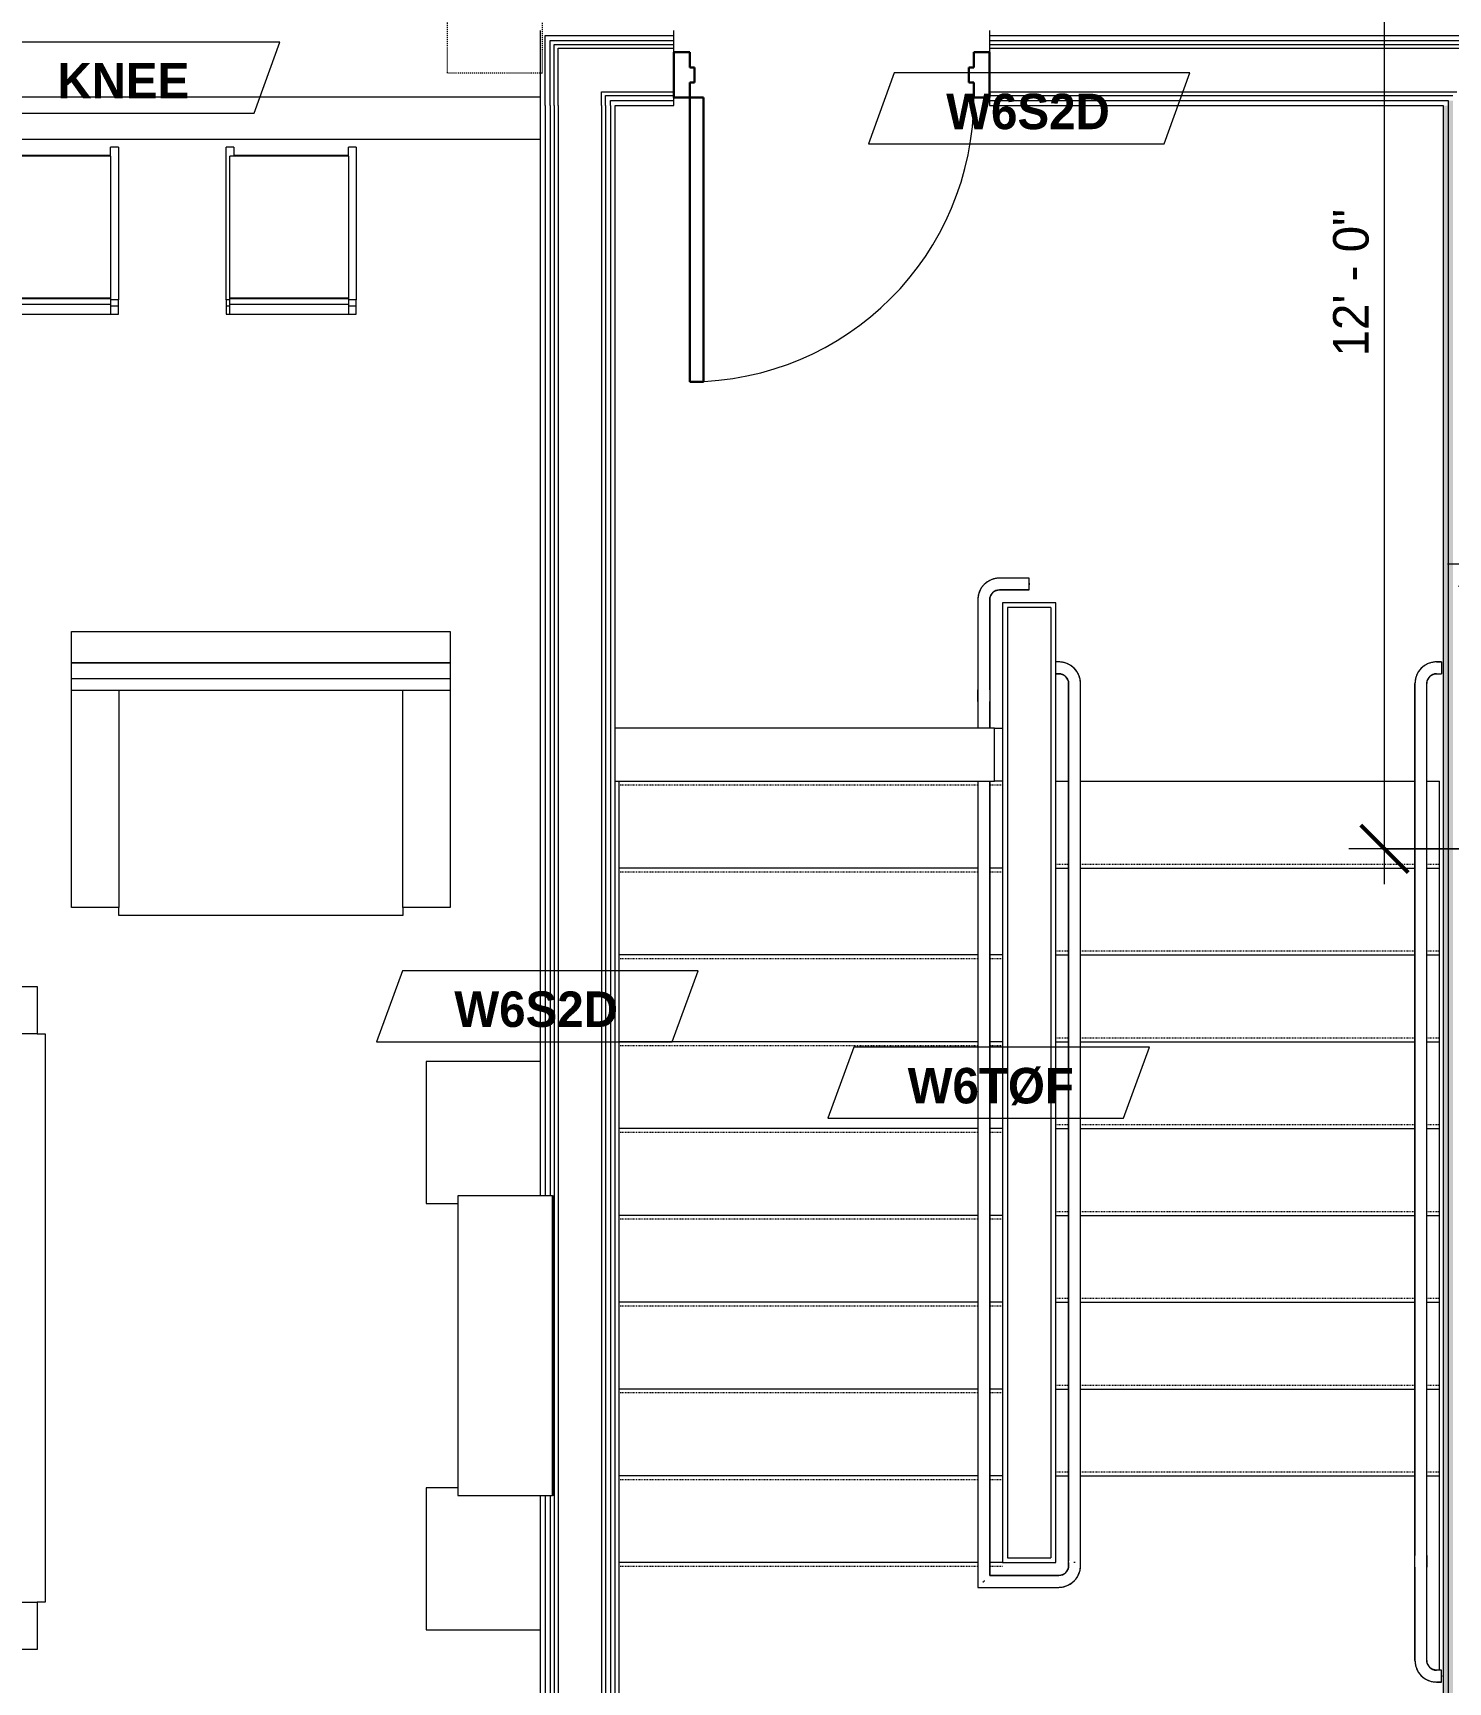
# Model space of a CAD drawing. Header units: inches. Extents: x -4010 to -1872, y 9846 to 12241.
# Drawn here: x -2706.5 to -2527.2, y 10054.5 to 10263.4 of the extents above; entities that cross this region are included whole.
import ezdxf

# ---------------------------------------------------------------- set-up
doc = ezdxf.new("R2010")
doc.units = ezdxf.units.IN
doc.header["$MEASUREMENT"] = 0
doc.linetypes.add('Dash', pattern=[0.25, 0.125, -0.125])
doc.linetypes.add('Overhead 1_16_', pattern=[0.101562, 0.0625, -0.039062])
for name, color, linetype, lineweight in [('0-1', 7, 'Continuous', 5), ('0-2', 7, 'Continuous', 9), ('A-ANNO-DIMS', 211, 'Continuous', 9), ('A-ANNO-DIMS-48', 211, 'Continuous', 9), ('A-DOOR-1', 7, 'Continuous', 9), ('A-DOOR-2', 10, 'Continuous', 30), ('A-DOOR-FRAM-2', 10, 'Continuous', 30), ('A-FLOR-HRAL-1', 7, 'Continuous', 9), ('A-WALL-2', 250, 'Continuous', 18), ('A-WALL-3', 113, 'Continuous', 9), ('A-WALL-IDEN', 211, 'Continuous', 9), ('I-FURN', 30, 'Continuous', 9), ('I-WALL-2', 241, 'Continuous', 5), ('I-WALL-3', 7, 'Continuous', 9), ('Q-CASE', 31, 'Continuous', 9), ('Q-CASE-1', 7, 'Continuous', 9), ('Q-CASE-HDLN', 31, 'Dash', 9), ('S-STRS-1', 7, 'Continuous', 9), ('S-STRS-2', 7, 'Overhead 1_16_', 9)]:
    doc.layers.add(name, color=color, linetype=linetype, lineweight=lineweight)
doc.styles.add('Century Gothic', font='ufonts.com_century-gothic.ttf', dxfattribs={"height": 4.5})
doc.styles.add('Century Gothic_B', font='GOTHICB.TTF', dxfattribs={"height": 4.5})
doc.dimstyles.new('OD_1__HACK_2', dxfattribs={"dimscale": 12, "dimtxt": 4.698757, "dimasz": 0.5, "dimexe": 0.375, "dimexo": 0.25, "dimgap": 0.0625, "dimtad": 1, "dimdec": 4, "dimrnd": 0.0625, "dimzin": 3, "dimdsep": 46, "dimlunit": 4, "dimtxsty": 'Century Gothic', "dimblk1": 'OBLIQUE', "dimblk2": 'OBLIQUE', "dimsah": 1, "dimcen": 0.09, "dimdle": 0.375, "dimazin": 0, "dimtfac": 1, "dimtdec": 4, "dimtix": 1, "dimtmove": 0, "dimatfit": 3, "dimfxl": 1, "dimtvp": 1, "dimtfill": 1, "dimfrac": 2, "dimtolj": 1, "dimtzin": 0, "dimarcsym": 2})

# ---------------------------------------------------------------- blocks, each defined once
blk = doc.blocks.new('Top Rail Type - Top Rail_Internal_-2669529-UNITS PLANS - 3RD FLOOR')
at = {"layer": 'A-FLOR-HRAL-1'}
for p, q in [((-2580.31, 10194.34), (-2584.06, 10194.34)), ((-2584.06, 10192.84), (-2580.31, 10192.84)), ((-2580.31, 10193.68), (-2580.31, 10193.5)), ((-2586.81, 10191.59), (-2586.81, 10180.17)), ((-2585.31, 10180.17), (-2585.31, 10191.59)), ((-2576.56, 10183.71), (-2576.94, 10183.71)), ((-2576.94, 10182.21), (-2576.56, 10182.21)), ((-2575.31, 10180.96), (-2575.31, 10169.17)), ((-2573.81, 10169.17), (-2573.81, 10180.96)), ((-2586.81, 10178.7), (-2586.81, 10175.34)), ((-2585.31, 10175.34), (-2585.31, 10178.7)), ((-2586.81, 10168.59), (-2586.81, 10069.68)), ((-2585.31, 10069.68), (-2585.31, 10168.59)), ((-2575.31, 10168.5), (-2575.31, 10080.99)), ((-2573.81, 10080.99), (-2573.81, 10168.5)), ((-2575.31, 10080.99), (-2575.31, 10069.81)), ((-2573.81, 10069.81), (-2573.81, 10080.99)), ((-2586.81, 10069.01), (-2586.81, 10066.46)), ((-2585.31, 10067.96), (-2585.31, 10069.01)), ((-2575.31, 10069.61), (-2575.31, 10069.21)), ((-2573.81, 10069.21), (-2573.81, 10069.61)), ((-2576.56, 10067.96), (-2585.31, 10067.96)), ((-2586.81, 10066.46), (-2576.56, 10066.46))]:
    blk.add_line(p, q, dxfattribs=at)
at = {"layer": 'A-FLOR-HRAL-1', "flags": 128}
for points in [[(-2584.06, 10194.34), (-2584.17, 10194.34), (-2584.28, 10194.33), (-2584.39, 10194.32), (-2584.5, 10194.3), (-2584.61, 10194.28), (-2584.71, 10194.26), (-2584.82, 10194.23), (-2584.93, 10194.2), (-2585.03, 10194.16), (-2585.13, 10194.12), (-2585.23, 10194.08), (-2585.33, 10194.03), (-2585.43, 10193.98), (-2585.52, 10193.92), (-2585.61, 10193.86), (-2585.7, 10193.8), (-2585.79, 10193.73), (-2585.87, 10193.66), (-2585.96, 10193.58), (-2586.03, 10193.51), (-2586.11, 10193.42), (-2586.18, 10193.34), (-2586.25, 10193.26), (-2586.31, 10193.17), (-2586.38, 10193.08), (-2586.43, 10192.98), (-2586.49, 10192.89), (-2586.54, 10192.79), (-2586.58, 10192.69), (-2586.62, 10192.59), (-2586.66, 10192.48), (-2586.7, 10192.38), (-2586.73, 10192.27), (-2586.75, 10192.16), (-2586.77, 10192.06), (-2586.79, 10191.95), (-2586.8, 10191.84), (-2586.81, 10191.73), (-2586.81, 10191.62), (-2586.81, 10191.59)], [(-2585.31, 10191.59), (-2585.31, 10191.64), (-2585.31, 10191.69), (-2585.3, 10191.74), (-2585.3, 10191.79), (-2585.29, 10191.84), (-2585.28, 10191.89), (-2585.26, 10191.93), (-2585.25, 10191.98), (-2585.23, 10192.03), (-2585.21, 10192.08), (-2585.19, 10192.12), (-2585.17, 10192.17), (-2585.15, 10192.21), (-2585.12, 10192.25), (-2585.09, 10192.3), (-2585.06, 10192.34), (-2585.03, 10192.38), (-2585, 10192.41), (-2584.97, 10192.45), (-2584.93, 10192.49), (-2584.9, 10192.52), (-2584.86, 10192.55), (-2584.82, 10192.58), (-2584.78, 10192.61), (-2584.74, 10192.64), (-2584.69, 10192.67), (-2584.65, 10192.69), (-2584.61, 10192.71), (-2584.56, 10192.74), (-2584.51, 10192.75), (-2584.47, 10192.77), (-2584.42, 10192.79), (-2584.37, 10192.8), (-2584.32, 10192.81), (-2584.27, 10192.82), (-2584.22, 10192.83), (-2584.17, 10192.83), (-2584.12, 10192.84), (-2584.07, 10192.84), (-2584.06, 10192.84)], [(-2573.81, 10180.96), (-2573.81, 10181.07), (-2573.82, 10181.18), (-2573.83, 10181.29), (-2573.85, 10181.4), (-2573.87, 10181.51), (-2573.89, 10181.62), (-2573.92, 10181.72), (-2573.95, 10181.83), (-2573.99, 10181.93), (-2574.03, 10182.04), (-2574.07, 10182.14), (-2574.12, 10182.23), (-2574.17, 10182.33), (-2574.23, 10182.43), (-2574.29, 10182.52), (-2574.36, 10182.61), (-2574.42, 10182.69), (-2574.49, 10182.78), (-2574.57, 10182.86), (-2574.65, 10182.94), (-2574.73, 10183.01), (-2574.81, 10183.08), (-2574.9, 10183.15), (-2574.98, 10183.22), (-2575.08, 10183.28), (-2575.17, 10183.34), (-2575.27, 10183.39), (-2575.36, 10183.44), (-2575.46, 10183.49), (-2575.56, 10183.53), (-2575.67, 10183.57), (-2575.77, 10183.6), (-2575.88, 10183.63), (-2575.99, 10183.65), (-2576.09, 10183.67), (-2576.2, 10183.69), (-2576.31, 10183.7), (-2576.42, 10183.71), (-2576.53, 10183.71), (-2576.56, 10183.71)], [(-2576.56, 10182.21), (-2576.51, 10182.21), (-2576.46, 10182.21), (-2576.41, 10182.21), (-2576.36, 10182.2), (-2576.31, 10182.19), (-2576.26, 10182.18), (-2576.22, 10182.17), (-2576.17, 10182.15), (-2576.12, 10182.13), (-2576.07, 10182.12), (-2576.03, 10182.1), (-2575.98, 10182.07), (-2575.94, 10182.05), (-2575.9, 10182.02), (-2575.86, 10182), (-2575.81, 10181.97), (-2575.78, 10181.94), (-2575.74, 10181.9), (-2575.7, 10181.87), (-2575.66, 10181.84), (-2575.63, 10181.8), (-2575.6, 10181.76), (-2575.57, 10181.72), (-2575.54, 10181.68), (-2575.51, 10181.64), (-2575.48, 10181.6), (-2575.46, 10181.55), (-2575.44, 10181.51), (-2575.42, 10181.46), (-2575.4, 10181.42), (-2575.38, 10181.37), (-2575.36, 10181.32), (-2575.35, 10181.27), (-2575.34, 10181.23), (-2575.33, 10181.18), (-2575.32, 10181.13), (-2575.32, 10181.08), (-2575.31, 10181.03), (-2575.31, 10180.98), (-2575.31, 10180.96)], [(-2586.81, 10178.7), (-2586.81, 10178.79), (-2586.81, 10178.89), (-2586.81, 10178.99), (-2586.81, 10179.09), (-2586.81, 10179.19), (-2586.81, 10179.29), (-2586.81, 10179.4), (-2586.81, 10179.51), (-2586.81, 10179.61), (-2586.81, 10179.72), (-2586.81, 10179.83), (-2586.81, 10179.94), (-2586.81, 10180.05), (-2586.81, 10180.16), (-2586.81, 10180.17)], [(-2585.31, 10180.17), (-2585.31, 10180.06), (-2585.31, 10179.95), (-2585.31, 10179.84), (-2585.31, 10179.73), (-2585.31, 10179.62), (-2585.31, 10179.51), (-2585.31, 10179.41), (-2585.31, 10179.3), (-2585.31, 10179.2), (-2585.31, 10179.1), (-2585.31, 10179), (-2585.31, 10178.9), (-2585.31, 10178.8), (-2585.31, 10178.71), (-2585.31, 10178.7)], [(-2575.31, 10169.17), (-2575.31, 10169.12), (-2575.31, 10169.07), (-2575.31, 10169.02), (-2575.31, 10168.97), (-2575.31, 10168.92), (-2575.31, 10168.87), (-2575.31, 10168.82), (-2575.31, 10168.77), (-2575.31, 10168.73), (-2575.31, 10168.68), (-2575.31, 10168.64), (-2575.31, 10168.59), (-2575.31, 10168.55), (-2575.31, 10168.5), (-2575.31, 10168.5)], [(-2573.81, 10168.5), (-2573.81, 10168.54), (-2573.81, 10168.59), (-2573.81, 10168.63), (-2573.81, 10168.68), (-2573.81, 10168.72), (-2573.81, 10168.77), (-2573.81, 10168.82), (-2573.81, 10168.87), (-2573.81, 10168.92), (-2573.81, 10168.96), (-2573.81, 10169.01), (-2573.81, 10169.06), (-2573.81, 10169.11), (-2573.81, 10169.16), (-2573.81, 10169.17)], [(-2586.81, 10069.68), (-2586.81, 10069.64), (-2586.81, 10069.59), (-2586.81, 10069.55), (-2586.81, 10069.5), (-2586.81, 10069.45), (-2586.81, 10069.41), (-2586.81, 10069.36), (-2586.81, 10069.31), (-2586.81, 10069.26), (-2586.81, 10069.21), (-2586.81, 10069.16), (-2586.81, 10069.11), (-2586.81, 10069.06), (-2586.81, 10069.01), (-2586.81, 10069.01)], [(-2585.31, 10069.01), (-2585.31, 10069.06), (-2585.31, 10069.11), (-2585.31, 10069.16), (-2585.31, 10069.21), (-2585.31, 10069.26), (-2585.31, 10069.31), (-2585.31, 10069.36), (-2585.31, 10069.4), (-2585.31, 10069.45), (-2585.31, 10069.5), (-2585.31, 10069.54), (-2585.31, 10069.59), (-2585.31, 10069.63), (-2585.31, 10069.67), (-2585.31, 10069.68)], [(-2576.56, 10066.46), (-2576.45, 10066.47), (-2576.34, 10066.47), (-2576.23, 10066.48), (-2576.12, 10066.5), (-2576.01, 10066.52), (-2575.91, 10066.54), (-2575.8, 10066.57), (-2575.7, 10066.6), (-2575.59, 10066.64), (-2575.49, 10066.68), (-2575.39, 10066.73), (-2575.29, 10066.78), (-2575.19, 10066.83), (-2575.1, 10066.88), (-2575.01, 10066.94), (-2574.92, 10067.01), (-2574.83, 10067.08), (-2574.75, 10067.15), (-2574.67, 10067.22), (-2574.59, 10067.3), (-2574.51, 10067.38), (-2574.44, 10067.46), (-2574.37, 10067.55), (-2574.31, 10067.64), (-2574.25, 10067.73), (-2574.19, 10067.82), (-2574.14, 10067.92), (-2574.09, 10068.02), (-2574.04, 10068.12), (-2574, 10068.22), (-2573.96, 10068.32), (-2573.93, 10068.43), (-2573.9, 10068.53), (-2573.87, 10068.64), (-2573.85, 10068.75), (-2573.83, 10068.86), (-2573.82, 10068.97), (-2573.81, 10069.07), (-2573.81, 10069.18), (-2573.81, 10069.21)], [(-2575.31, 10069.21), (-2575.31, 10069.16), (-2575.32, 10069.11), (-2575.32, 10069.06), (-2575.33, 10069.02), (-2575.34, 10068.97), (-2575.35, 10068.92), (-2575.36, 10068.87), (-2575.37, 10068.82), (-2575.39, 10068.77), (-2575.41, 10068.73), (-2575.43, 10068.68), (-2575.45, 10068.64), (-2575.48, 10068.59), (-2575.5, 10068.55), (-2575.53, 10068.51), (-2575.56, 10068.47), (-2575.59, 10068.43), (-2575.62, 10068.39), (-2575.66, 10068.35), (-2575.69, 10068.32), (-2575.73, 10068.28), (-2575.76, 10068.25), (-2575.8, 10068.22), (-2575.84, 10068.19), (-2575.89, 10068.16), (-2575.93, 10068.14), (-2575.97, 10068.11), (-2576.02, 10068.09), (-2576.06, 10068.07), (-2576.11, 10068.05), (-2576.16, 10068.03), (-2576.2, 10068.02), (-2576.25, 10068), (-2576.3, 10067.99), (-2576.35, 10067.98), (-2576.4, 10067.98), (-2576.45, 10067.97), (-2576.5, 10067.97), (-2576.55, 10067.96), (-2576.56, 10067.96)]]:
    blk.add_lwpolyline(points, dxfattribs=at)
at = {"layer": 'A-FLOR-HRAL-1'}
blk.add_open_spline([(-2574.48, 10069.59), (-2574.51, 10069.59), (-2574.56, 10069.59), (-2574.61, 10069.59), (-2574.64, 10069.59)], degree=3, dxfattribs=at)
blk.add_open_spline([(-2586.15, 10067.12), (-2586.14, 10067.14), (-2586.11, 10067.17), (-2586.06, 10067.21), (-2586.01, 10067.26), (-2585.98, 10067.29), (-2585.97, 10067.31)], degree=3, knots=[0.46086968, 0.46086968, 0.46086968, 0.46086968, 0.47916667, 0.5, 0.52083333, 0.53913032, 0.53913032, 0.53913032, 0.53913032], dxfattribs=at)
blk = doc.blocks.new('Top Rail Type - Top Rail_Internal_-V2-UNITS PLANS - 3RD FLOOR')
at = {"layer": 'A-FLOR-HRAL-1'}
for p, q in [((-2580.31, 10194.34), (-2584.06, 10194.34)), ((-2580.31, 10192.84), (-2580.31, 10194.34)), ((-2580.31, 10192.84), (-2584.06, 10192.84)), ((-2586.81, 10191.59), (-2586.81, 10180.17)), ((-2585.31, 10191.59), (-2585.31, 10180.17)), ((-2576.56, 10183.71), (-2576.94, 10183.71)), ((-2576.56, 10182.21), (-2576.94, 10182.21)), ((-2586.81, 10180.17), (-2586.81, 10179.1)), ((-2585.31, 10180.17), (-2585.31, 10179.1)), ((-2575.31, 10169.17), (-2575.31, 10180.96)), ((-2573.81, 10169.17), (-2573.81, 10180.96)), ((-2586.81, 10179.1), (-2586.81, 10175.34)), ((-2585.31, 10179.1), (-2585.31, 10175.34)), ((-2575.31, 10168.1), (-2575.31, 10169.17)), ((-2573.81, 10168.1), (-2573.81, 10169.17)), ((-2586.81, 10168.59), (-2586.81, 10070.08)), ((-2585.31, 10168.59), (-2585.31, 10070.08)), ((-2575.31, 10069.59), (-2575.31, 10168.1)), ((-2573.81, 10069.59), (-2573.81, 10168.1)), ((-2586.81, 10070.08), (-2586.81, 10069.01)), ((-2586.81, 10069.01), (-2586.81, 10066.46)), ((-2585.31, 10070.08), (-2585.31, 10069.01)), ((-2585.31, 10069.01), (-2585.31, 10067.96)), ((-2575.31, 10069.21), (-2575.31, 10069.59)), ((-2573.81, 10069.21), (-2573.81, 10069.59)), ((-2585.31, 10067.96), (-2576.56, 10067.96)), ((-2586.81, 10066.46), (-2576.56, 10066.46))]:
    blk.add_line(p, q, dxfattribs=at)
for centre, radius, start, end in [((-2584.06, 10191.59), 2.75, 90, 180), ((-2584.06, 10191.59), 1.25, 90, 180), ((-2576.56, 10180.96), 2.75, 0, 90), ((-2576.56, 10180.96), 1.25, 0, 90), ((-2576.56, 10069.21), 2.75, 270, 0), ((-2576.56, 10069.21), 1.25, 270, 0)]:
    blk.add_arc(centre, radius, start, end, dxfattribs=at)
blk = doc.blocks.new('HOLLOW METAL - STAIR DOOR 3-0 x 6-8-2639241-UNITS PLANS - 3RD FLOOR')
at = {"layer": 'A-DOOR-1'}
blk.add_arc((18, 4), 36, 90, 180, dxfattribs=at)
at = {"layer": 'A-DOOR-2'}
for p, q in [((18, 40), (16.25, 40)), ((16.25, 40), (16.25, 4)), ((18, 4), (18, 40)), ((16.25, 4), (18, 4))]:
    blk.add_line(p, q, dxfattribs=at)
at = {"layer": 'A-DOOR-FRAM-2'}
for p, q in [((-18, 4), (-20, 4)), ((-20, 4), (-20, -1.75)), ((-18, 2.0625), (-18, 4)), ((18, 4), (18, 2.0625)), ((20, 4), (18, 4)), ((20, -1.75), (20, 4)), ((-17.375, 2.0625), (-18, 2.0625)), ((-18, -1.75), (-18, 0.1875)), ((-18, 0.1875), (-17.375, 0.1875)), ((-17.375, 0.1875), (-17.375, 2.0625)), ((18, 2.0625), (17.375, 2.0625)), ((17.375, 2.0625), (17.375, 0.1875)), ((17.375, 0.1875), (18, 0.1875)), ((18, 0.1875), (18, -1.75)), ((-20, -1.75), (-18, -1.75)), ((18, -1.75), (20, -1.75))]:
    blk.add_line(p, q, dxfattribs=at)
blk = doc.blocks.new('Top Rail Type - Top Rail_Internal_-2669531-UNITS PLANS - 3RD FLOOR')
at = {"layer": 'A-FLOR-HRAL-1'}
for p, q in [((-2528.06, 10183.71), (-2528.69, 10183.71)), ((-2528.69, 10182.21), (-2528.06, 10182.21)), ((-2528.06, 10183.06), (-2528.06, 10182.87)), ((-2531.44, 10180.96), (-2531.44, 10169.17)), ((-2529.94, 10169.17), (-2529.94, 10180.96)), ((-2531.44, 10168.5), (-2531.44, 10080.99)), ((-2529.94, 10080.99), (-2529.94, 10168.5)), ((-2531.44, 10080.99), (-2531.44, 10070.48)), ((-2529.94, 10070.48), (-2529.94, 10080.99)), ((-2531.44, 10069.01), (-2531.44, 10057.21)), ((-2529.94, 10057.21), (-2529.94, 10069.01)), ((-2528.06, 10055.96), (-2528.69, 10055.96)), ((-2528.69, 10054.46), (-2528.06, 10054.46)), ((-2528.06, 10055.31), (-2528.06, 10055.12))]:
    blk.add_line(p, q, dxfattribs=at)
at = {"layer": 'A-FLOR-HRAL-1', "flags": 128}
for points in [[(-2528.69, 10183.71), (-2528.8, 10183.71), (-2528.91, 10183.71), (-2529.02, 10183.69), (-2529.12, 10183.68), (-2529.23, 10183.66), (-2529.34, 10183.64), (-2529.45, 10183.61), (-2529.55, 10183.57), (-2529.65, 10183.54), (-2529.76, 10183.5), (-2529.86, 10183.45), (-2529.96, 10183.4), (-2530.05, 10183.35), (-2530.15, 10183.29), (-2530.24, 10183.23), (-2530.33, 10183.17), (-2530.42, 10183.1), (-2530.5, 10183.03), (-2530.58, 10182.96), (-2530.66, 10182.88), (-2530.73, 10182.8), (-2530.81, 10182.72), (-2530.87, 10182.63), (-2530.94, 10182.54), (-2531, 10182.45), (-2531.06, 10182.36), (-2531.11, 10182.26), (-2531.16, 10182.16), (-2531.21, 10182.06), (-2531.25, 10181.96), (-2531.29, 10181.86), (-2531.32, 10181.75), (-2531.35, 10181.65), (-2531.38, 10181.54), (-2531.4, 10181.43), (-2531.41, 10181.32), (-2531.42, 10181.21), (-2531.43, 10181.1), (-2531.44, 10180.99), (-2531.44, 10180.96)], [(-2529.94, 10180.96), (-2529.94, 10181.01), (-2529.93, 10181.06), (-2529.93, 10181.11), (-2529.92, 10181.16), (-2529.91, 10181.21), (-2529.9, 10181.26), (-2529.89, 10181.31), (-2529.87, 10181.36), (-2529.86, 10181.4), (-2529.84, 10181.45), (-2529.82, 10181.5), (-2529.79, 10181.54), (-2529.77, 10181.59), (-2529.75, 10181.63), (-2529.72, 10181.67), (-2529.69, 10181.71), (-2529.66, 10181.75), (-2529.63, 10181.79), (-2529.59, 10181.83), (-2529.56, 10181.86), (-2529.52, 10181.9), (-2529.48, 10181.93), (-2529.44, 10181.96), (-2529.4, 10181.99), (-2529.36, 10182.02), (-2529.32, 10182.04), (-2529.28, 10182.07), (-2529.23, 10182.09), (-2529.19, 10182.11), (-2529.14, 10182.13), (-2529.09, 10182.15), (-2529.04, 10182.16), (-2529, 10182.18), (-2528.95, 10182.19), (-2528.9, 10182.2), (-2528.85, 10182.2), (-2528.8, 10182.21), (-2528.75, 10182.21), (-2528.7, 10182.21), (-2528.69, 10182.21)], [(-2531.44, 10169.17), (-2531.44, 10169.12), (-2531.44, 10169.07), (-2531.44, 10169.02), (-2531.44, 10168.97), (-2531.44, 10168.92), (-2531.44, 10168.87), (-2531.44, 10168.82), (-2531.44, 10168.77), (-2531.44, 10168.73), (-2531.44, 10168.68), (-2531.44, 10168.64), (-2531.44, 10168.59), (-2531.44, 10168.55), (-2531.44, 10168.5), (-2531.44, 10168.5)], [(-2529.94, 10168.5), (-2529.94, 10168.54), (-2529.94, 10168.59), (-2529.94, 10168.63), (-2529.94, 10168.68), (-2529.94, 10168.72), (-2529.94, 10168.77), (-2529.94, 10168.82), (-2529.94, 10168.87), (-2529.94, 10168.92), (-2529.94, 10168.96), (-2529.94, 10169.01), (-2529.94, 10169.06), (-2529.94, 10169.11), (-2529.94, 10169.16), (-2529.94, 10169.17)], [(-2531.44, 10069.01), (-2531.44, 10069.12), (-2531.44, 10069.23), (-2531.44, 10069.34), (-2531.44, 10069.45), (-2531.44, 10069.56), (-2531.44, 10069.66), (-2531.44, 10069.77), (-2531.44, 10069.88), (-2531.44, 10069.98), (-2531.44, 10070.08), (-2531.44, 10070.18), (-2531.44, 10070.28), (-2531.44, 10070.38), (-2531.44, 10070.47), (-2531.44, 10070.48)], [(-2529.94, 10070.48), (-2529.94, 10070.39), (-2529.94, 10070.29), (-2529.94, 10070.19), (-2529.94, 10070.09), (-2529.94, 10069.99), (-2529.94, 10069.88), (-2529.94, 10069.78), (-2529.94, 10069.67), (-2529.94, 10069.57), (-2529.94, 10069.46), (-2529.94, 10069.35), (-2529.94, 10069.24), (-2529.94, 10069.13), (-2529.94, 10069.02), (-2529.94, 10069.01)], [(-2531.44, 10057.21), (-2531.43, 10057.1), (-2531.43, 10056.99), (-2531.42, 10056.89), (-2531.4, 10056.78), (-2531.38, 10056.67), (-2531.36, 10056.56), (-2531.33, 10056.45), (-2531.3, 10056.35), (-2531.26, 10056.25), (-2531.22, 10056.14), (-2531.17, 10056.04), (-2531.13, 10055.94), (-2531.07, 10055.85), (-2531.02, 10055.75), (-2530.96, 10055.66), (-2530.89, 10055.57), (-2530.82, 10055.49), (-2530.75, 10055.4), (-2530.68, 10055.32), (-2530.6, 10055.24), (-2530.52, 10055.17), (-2530.44, 10055.09), (-2530.35, 10055.03), (-2530.26, 10054.96), (-2530.17, 10054.9), (-2530.08, 10054.84), (-2529.98, 10054.79), (-2529.88, 10054.74), (-2529.78, 10054.69), (-2529.68, 10054.65), (-2529.58, 10054.61), (-2529.47, 10054.58), (-2529.37, 10054.55), (-2529.26, 10054.53), (-2529.15, 10054.5), (-2529.04, 10054.49), (-2528.94, 10054.48), (-2528.83, 10054.47), (-2528.72, 10054.46), (-2528.69, 10054.46)], [(-2528.69, 10055.96), (-2528.74, 10055.97), (-2528.79, 10055.97), (-2528.84, 10055.97), (-2528.89, 10055.98), (-2528.93, 10055.99), (-2528.98, 10056), (-2529.03, 10056.01), (-2529.08, 10056.03), (-2529.13, 10056.04), (-2529.17, 10056.06), (-2529.22, 10056.08), (-2529.26, 10056.11), (-2529.31, 10056.13), (-2529.35, 10056.16), (-2529.39, 10056.18), (-2529.43, 10056.21), (-2529.47, 10056.24), (-2529.51, 10056.27), (-2529.55, 10056.31), (-2529.58, 10056.34), (-2529.62, 10056.38), (-2529.65, 10056.42), (-2529.68, 10056.46), (-2529.71, 10056.5), (-2529.74, 10056.54), (-2529.76, 10056.58), (-2529.79, 10056.63), (-2529.81, 10056.67), (-2529.83, 10056.72), (-2529.85, 10056.76), (-2529.87, 10056.81), (-2529.88, 10056.86), (-2529.9, 10056.9), (-2529.91, 10056.95), (-2529.92, 10057), (-2529.93, 10057.05), (-2529.93, 10057.1), (-2529.93, 10057.15), (-2529.94, 10057.2), (-2529.94, 10057.21)]]:
    blk.add_lwpolyline(points, dxfattribs=at)
blk = doc.blocks.new('Top Rail Type - Top Rail_Internal_-V5-UNITS PLANS - 3RD FLOOR')
at = {"layer": 'A-FLOR-HRAL-1'}
for p, q in [((-2528.69, 10183.71), (-2528.06, 10183.71)), ((-2528.06, 10183.71), (-2528.06, 10182.21)), ((-2528.69, 10182.21), (-2528.06, 10182.21)), ((-2531.44, 10169.17), (-2531.44, 10180.96)), ((-2529.94, 10169.17), (-2529.94, 10180.96)), ((-2531.44, 10168.1), (-2531.44, 10169.17)), ((-2529.94, 10168.1), (-2529.94, 10169.17)), ((-2531.44, 10070.08), (-2531.44, 10168.1)), ((-2529.94, 10070.08), (-2529.94, 10168.1)), ((-2531.44, 10069.01), (-2531.44, 10070.08)), ((-2531.44, 10057.21), (-2531.44, 10069.01)), ((-2529.94, 10069.01), (-2529.94, 10070.08)), ((-2529.94, 10057.21), (-2529.94, 10069.01)), ((-2528.06, 10055.96), (-2528.69, 10055.96)), ((-2528.06, 10054.46), (-2528.69, 10054.46)), ((-2528.06, 10054.46), (-2528.06, 10055.96))]:
    blk.add_line(p, q, dxfattribs=at)
for centre, radius, start, end in [((-2528.69, 10180.96), 2.75, 90, 180), ((-2528.69, 10180.96), 1.25, 90, 180), ((-2528.69, 10057.21), 2.75, 180, 270), ((-2528.69, 10057.21), 1.25, 180, 270)]:
    blk.add_arc(centre, radius, start, end, dxfattribs=at)
blk = doc.blocks.new('top of stairs parapet wall - top of stairs parapet wall-2378366-UNITS PLANS - 3RD FLOOR')
at = {"layer": 'Q-CASE-1'}
for p, q in [((-2583.7, 10175.34), (-2631.75, 10175.34)), ((-2583.7, 10168.59), (-2583.7, 10175.34)), ((-2631.75, 10168.59), (-2583.7, 10168.59))]:
    blk.add_line(p, q, dxfattribs=at)
blk = doc.blocks.new('CTR - 1st Phase -Stairs _ Elevators_rvt-1-UNITS PLANS - 3RD FLOOR')
at = {"layer": 'I-WALL-2'}
for points in [[(-2526.62, 10017.09), (-2526.62, 10254.84), (-2527.25, 10254.84), (-2527.25, 10017.09)], [(-2527.25, 10017.09), (-2527.25, 10254.21), (-2527.87, 10254.21), (-2527.87, 10017.09)]]:
    blk.add_hatch(color=256, dxfattribs=at).paths.add_polyline_path(points, flags=0)
at = {"layer": 'A-WALL-2'}
for p, q in [((-2641.62, 10263.09), (-2625.32, 10263.09)), ((-2641.62, 10262.46), (-2641.62, 10263.09)), ((-2585.32, 10263.09), (-2519, 10263.09)), ((-2641.62, 10254.21), (-2641.62, 10262.46)), ((-2641, 10262.46), (-2625.32, 10262.46)), ((-2641, 10261.96), (-2641, 10262.46)), ((-2641, 10254.21), (-2641, 10261.96)), ((-2640.5, 10261.96), (-2625.32, 10261.96)), ((-2640.5, 10261.46), (-2640.5, 10261.96)), ((-2640.5, 10254.21), (-2640.5, 10261.46)), ((-2640, 10261.46), (-2625.32, 10261.46)), ((-2640, 10255.96), (-2640, 10261.46)), ((-2585.32, 10262.46), (-2519.62, 10262.46)), ((-2585.32, 10261.96), (-2520.12, 10261.96)), ((-2585.32, 10261.46), (-2520.62, 10261.46)), ((-2640, 10254.21), (-2640, 10255.96)), ((-2634.5, 10255.96), (-2625.32, 10255.96)), ((-2634.5, 10255.46), (-2634.5, 10255.96)), ((-2634.5, 10254.21), (-2634.5, 10255.46)), ((-2634, 10255.46), (-2625.32, 10255.46)), ((-2634, 10254.84), (-2634, 10255.46)), ((-2634, 10254.21), (-2634, 10254.84)), ((-2633.37, 10254.84), (-2625.32, 10254.84)), ((-2633.37, 10254.21), (-2633.37, 10254.84)), ((-2585.32, 10255.96), (-2526.12, 10255.96)), ((-2585.32, 10255.46), (-2526.62, 10255.46)), ((-2585.32, 10254.84), (-2527.25, 10254.84)), ((-2527.25, 10254.84), (-2527.25, 10254.21)), ((-2641.62, 10254.21), (-2641.62, 10116.08)), ((-2641, 10254.21), (-2641, 10116.08)), ((-2640.5, 10254.21), (-2640.5, 10017.09)), ((-2640, 10254.21), (-2640, 10017.09)), ((-2634.5, 10254.21), (-2634.5, 10017.09)), ((-2634, 10254.21), (-2634, 10017.09)), ((-2633.37, 10254.21), (-2633.37, 10017.09)), ((-2527.25, 10254.21), (-2527.25, 10017.09)), ((-2577.56, 10190.59), (-2583.06, 10190.59)), ((-2583.06, 10190.59), (-2583.06, 10070.21)), ((-2577.56, 10190.59), (-2577.56, 10070.21)), ((-2641.62, 10078.08), (-2641.62, 10017.09)), ((-2641, 10078.08), (-2641, 10017.09)), ((-2583.06, 10070.21), (-2577.56, 10070.21))]:
    blk.add_line(p, q, dxfattribs=at)
at = {"layer": 'I-WALL-3'}
for p, q in [((-2642.25, 10263.71), (-2642.25, 10263.09)), ((-2642.25, 10263.09), (-2642.25, 10254.21)), ((-2625.32, 10260.96), (-2625.32, 10263.71)), ((-2585.32, 10263.71), (-2585.32, 10260.96)), ((-2625.32, 10254.21), (-2625.32, 10255.21)), ((-2585.32, 10255.21), (-2585.32, 10254.21)), ((-2642.25, 10254.21), (-2642.25, 10116.08)), ((-2632.75, 10254.21), (-2625.32, 10254.21)), ((-2632.75, 10017.09), (-2632.75, 10254.21)), ((-2585.32, 10254.21), (-2527.87, 10254.21)), ((-2527.87, 10254.21), (-2527.87, 10017.09)), ((-2583.06, 10191.21), (-2583.69, 10191.21)), ((-2583.69, 10191.21), (-2583.69, 10069.59)), ((-2577.56, 10191.21), (-2583.06, 10191.21)), ((-2576.94, 10191.21), (-2577.56, 10191.21)), ((-2576.94, 10069.59), (-2576.94, 10191.21)), ((-2584.7, 10175.34), (-2583.69, 10175.34)), ((-2583.69, 10168.59), (-2584.7, 10168.59)), ((-2642.25, 10078.08), (-2642.25, 10017.09)), ((-2583.69, 10069.59), (-2583.06, 10069.59)), ((-2583.06, 10069.59), (-2577.56, 10069.59)), ((-2577.56, 10069.59), (-2576.94, 10069.59))]:
    blk.add_line(p, q, dxfattribs=at)
at = {"layer": 'S-STRS-1'}
for p, q in [((-2632.31, 10168.59), (-2632.31, 10157.59)), ((-2576.94, 10168.59), (-2575.31, 10168.59)), ((-2573.81, 10168.59), (-2531.44, 10168.59)), ((-2529.94, 10168.59), (-2528.31, 10168.59)), ((-2528.31, 10157.59), (-2528.31, 10168.59)), ((-2632.31, 10157.59), (-2632.31, 10146.59)), ((-2586.81, 10157.59), (-2632.31, 10157.59)), ((-2583.69, 10157.59), (-2585.31, 10157.59)), ((-2576.94, 10157.59), (-2575.31, 10157.59)), ((-2573.81, 10157.59), (-2531.44, 10157.59)), ((-2529.94, 10157.59), (-2528.31, 10157.59)), ((-2528.31, 10146.59), (-2528.31, 10157.59)), ((-2632.31, 10146.59), (-2632.31, 10135.59)), ((-2586.81, 10146.59), (-2632.31, 10146.59)), ((-2583.69, 10146.59), (-2585.31, 10146.59)), ((-2576.94, 10146.59), (-2575.31, 10146.59)), ((-2573.81, 10146.59), (-2531.44, 10146.59)), ((-2529.94, 10146.59), (-2528.31, 10146.59)), ((-2528.31, 10135.59), (-2528.31, 10146.59)), ((-2632.31, 10135.59), (-2632.31, 10124.59)), ((-2586.81, 10135.59), (-2632.31, 10135.59)), ((-2583.69, 10135.59), (-2585.31, 10135.59)), ((-2576.94, 10135.59), (-2575.31, 10135.59)), ((-2573.81, 10135.59), (-2531.44, 10135.59)), ((-2529.94, 10135.59), (-2528.31, 10135.59)), ((-2528.31, 10124.59), (-2528.31, 10135.59)), ((-2632.31, 10124.59), (-2632.31, 10113.59)), ((-2586.81, 10124.59), (-2632.31, 10124.59)), ((-2583.69, 10124.59), (-2585.31, 10124.59)), ((-2576.94, 10124.59), (-2575.31, 10124.59)), ((-2573.81, 10124.59), (-2531.44, 10124.59)), ((-2529.94, 10124.59), (-2528.31, 10124.59)), ((-2528.31, 10113.59), (-2528.31, 10124.59)), ((-2632.31, 10113.59), (-2632.31, 10102.59)), ((-2586.81, 10113.59), (-2632.31, 10113.59)), ((-2583.69, 10113.59), (-2585.31, 10113.59)), ((-2576.94, 10113.59), (-2575.31, 10113.59)), ((-2573.81, 10113.59), (-2531.44, 10113.59)), ((-2529.94, 10113.59), (-2528.31, 10113.59)), ((-2528.31, 10102.59), (-2528.31, 10113.59)), ((-2632.31, 10102.59), (-2632.31, 10091.59)), ((-2586.81, 10102.59), (-2632.31, 10102.59)), ((-2583.69, 10102.59), (-2585.31, 10102.59)), ((-2576.94, 10102.59), (-2575.31, 10102.59)), ((-2573.81, 10102.59), (-2531.44, 10102.59)), ((-2529.94, 10102.59), (-2528.31, 10102.59)), ((-2528.31, 10091.59), (-2528.31, 10102.59)), ((-2632.31, 10091.59), (-2632.31, 10080.59)), ((-2586.81, 10091.59), (-2632.31, 10091.59)), ((-2583.69, 10091.59), (-2585.31, 10091.59)), ((-2576.94, 10091.59), (-2575.31, 10091.59)), ((-2573.81, 10091.59), (-2531.44, 10091.59)), ((-2529.94, 10091.59), (-2528.31, 10091.59)), ((-2528.31, 10080.59), (-2528.31, 10091.59)), ((-2632.31, 10080.59), (-2632.31, 10069.59)), ((-2586.81, 10080.59), (-2632.31, 10080.59)), ((-2583.69, 10080.59), (-2585.31, 10080.59)), ((-2576.94, 10080.59), (-2575.31, 10080.59)), ((-2573.81, 10080.59), (-2531.44, 10080.59)), ((-2529.94, 10080.59), (-2528.31, 10080.59)), ((-2528.31, 10055.96), (-2528.31, 10080.59)), ((-2632.31, 10069.59), (-2632.31, 10021.59)), ((-2586.81, 10069.59), (-2632.31, 10069.59)), ((-2583.69, 10069.59), (-2585.31, 10069.59))]:
    blk.add_line(p, q, dxfattribs=at)
at = {"layer": 'S-STRS-2'}
for p, q in [((-2586.81, 10168.09), (-2632.31, 10168.09)), ((-2583.69, 10168.09), (-2585.31, 10168.09)), ((-2586.81, 10157.09), (-2632.31, 10157.09)), ((-2583.69, 10157.09), (-2585.31, 10157.09)), ((-2576.94, 10158.09), (-2575.31, 10158.09)), ((-2573.81, 10158.09), (-2531.44, 10158.09)), ((-2529.94, 10158.09), (-2528.31, 10158.09)), ((-2586.81, 10146.09), (-2632.31, 10146.09)), ((-2583.69, 10146.09), (-2585.31, 10146.09)), ((-2576.94, 10147.09), (-2575.31, 10147.09)), ((-2573.81, 10147.09), (-2531.44, 10147.09)), ((-2529.94, 10147.09), (-2528.31, 10147.09)), ((-2576.94, 10136.09), (-2575.31, 10136.09)), ((-2573.81, 10136.09), (-2531.44, 10136.09)), ((-2529.94, 10136.09), (-2528.31, 10136.09)), ((-2586.81, 10135.09), (-2632.31, 10135.09)), ((-2583.69, 10135.09), (-2585.31, 10135.09)), ((-2576.94, 10125.09), (-2575.31, 10125.09)), ((-2573.81, 10125.09), (-2531.44, 10125.09)), ((-2529.94, 10125.09), (-2528.31, 10125.09)), ((-2586.81, 10124.09), (-2632.31, 10124.09)), ((-2583.69, 10124.09), (-2585.31, 10124.09)), ((-2586.81, 10113.09), (-2632.31, 10113.09)), ((-2583.69, 10113.09), (-2585.31, 10113.09)), ((-2576.94, 10114.09), (-2575.31, 10114.09)), ((-2573.81, 10114.09), (-2531.44, 10114.09)), ((-2529.94, 10114.09), (-2528.31, 10114.09)), ((-2576.94, 10103.09), (-2575.31, 10103.09)), ((-2573.81, 10103.09), (-2531.44, 10103.09)), ((-2529.94, 10103.09), (-2528.31, 10103.09)), ((-2586.81, 10102.09), (-2632.31, 10102.09)), ((-2583.69, 10102.09), (-2585.31, 10102.09)), ((-2576.94, 10092.09), (-2575.31, 10092.09)), ((-2573.81, 10092.09), (-2531.44, 10092.09)), ((-2529.94, 10092.09), (-2528.31, 10092.09)), ((-2586.81, 10091.09), (-2632.31, 10091.09)), ((-2583.69, 10091.09), (-2585.31, 10091.09)), ((-2586.81, 10080.09), (-2632.31, 10080.09)), ((-2583.69, 10080.09), (-2585.31, 10080.09)), ((-2576.94, 10081.09), (-2575.31, 10081.09)), ((-2573.81, 10081.09), (-2531.44, 10081.09)), ((-2529.94, 10081.09), (-2528.31, 10081.09)), ((-2586.81, 10069.09), (-2632.31, 10069.09)), ((-2583.69, 10069.09), (-2585.31, 10069.09))]:
    blk.add_line(p, q, dxfattribs=at)
at = {"layer": '0-2', "rotation": 180}
blk.add_blockref('HOLLOW METAL - STAIR DOOR 3-0 x 6-8-2639241-UNITS PLANS - 3RD FLOOR', (-2605.32, 10259.21), dxfattribs=at)
at = {"layer": '0-2'}
for name, p in [('Top Rail Type - Top Rail_Internal_-2669529-UNITS PLANS - 3RD FLOOR', (0, 0)), ('Top Rail Type - Top Rail_Internal_-V2-UNITS PLANS - 3RD FLOOR', (0, 0)), ('Top Rail Type - Top Rail_Internal_-2669531-UNITS PLANS - 3RD FLOOR', (0, 0)), ('Top Rail Type - Top Rail_Internal_-V5-UNITS PLANS - 3RD FLOOR', (0, 0)), ('top of stairs parapet wall - top of stairs parapet wall-2378366-UNITS PLANS - 3RD FLOOR', (-1, 0))]:
    blk.add_blockref(name, p, dxfattribs=at)
blk = doc.blocks.new('Entertainment_Center_14771 - Entertainment_Center_14771-V37-UNITS PLANS - 3RD FLOOR')
at = {"layer": 'I-FURN'}
for p, q in [((-18, 10), (-36, 10)), ((-36, 10), (-36, -4.45)), ((-34.85, 10.03), (-35.34, 10.03)), ((-35.34, 10.03), (-35.34, 10)), ((-34.85, 10), (-34.85, 10.03)), ((-18.66, 10.03), (-19.66, 10.03)), ((-19.66, 10.03), (-19.66, 10)), ((-18.66, 10), (-18.66, 10.03)), ((-18, 6), (-18, 10)), ((36, 10), (18, 10)), ((18, 10), (18, 6)), ((18.66, 10.03), (18.66, 10)), ((19.66, 10.03), (18.66, 10.03)), ((19.66, 10), (19.66, 10.03)), ((35.34, 10.03), (34.85, 10.03)), ((34.85, 10.03), (34.85, 10)), ((35.34, 10), (35.34, 10.03)), ((36, -4.45), (36, 10)), ((19, 6), (-19, 6)), ((-19, 6), (-19, -6)), ((19, -6), (19, 6)), ((-19, -6), (19, -6)), ((-19, -6.12), (-19, -6)), ((-19, -6), (19, -6)), ((19, -6.12), (-19, -6.12)), ((19, -6), (19, -6.12))]:
    blk.add_line(p, q, dxfattribs=at)
blk = doc.blocks.new('Couch-Both_Arms-Generic - 1-1372852-UNITS PLANS - 3RD FLOOR')
at = {"layer": 'I-FURN'}
for p, q in [((-42, 17.5), (-36, 17.5)), ((-42, -10), (-42, 17.5)), ((-36, 18.5), (36, 18.5)), ((-36, 17.5), (-36, 18.5)), ((-36, 17.5), (-36, -10)), ((36, 18.5), (36, 17.5)), ((36, 17.5), (42, 17.5)), ((36, -10), (36, 17.5)), ((42, 17.5), (42, -10)), ((-42, -10), (42, -10)), ((-42, -13.5), (-42, -10)), ((42, -10), (42, -13.5)), ((-42, -11.5), (42, -11.5)), ((-42, -13.5), (42, -13.5)), ((-42, -17.5), (-42, -13.5)), ((42, -13.5), (-42, -13.5)), ((42, -13.5), (42, -17.5)), ((42, -17.5), (-42, -17.5))]:
    blk.add_line(p, q, dxfattribs=at)
blk = doc.blocks.new('Couch-Both_Arms-Generic - 2-1523460-UNITS PLANS - 3RD FLOOR')
at = {"layer": 'I-FURN'}
for p, q in [((-24, 17.5), (-18, 17.5)), ((-24, -10), (-24, 17.5)), ((-18, 18.5), (18, 18.5)), ((-18, 17.5), (-18, 18.5)), ((-18, 17.5), (-18, -10)), ((18, 18.5), (18, 17.5)), ((18, 17.5), (24, 17.5)), ((18, -10), (18, 17.5)), ((24, 17.5), (24, -10)), ((-24, -10), (24, -10)), ((-24, -13.5), (-24, -10)), ((24, -10), (24, -13.5)), ((-24, -11.5), (24, -11.5)), ((-24, -13.5), (24, -13.5)), ((-24, -17.5), (-24, -13.5)), ((24, -13.5), (-24, -13.5)), ((24, -13.5), (24, -17.5)), ((24, -17.5), (-24, -17.5))]:
    blk.add_line(p, q, dxfattribs=at)
blk = doc.blocks.new('Bar_Stool_6722_1_ - Bar_Stool_6722_1_-1372833-UNITS PLANS - 3RD FLOOR')
at = {"layer": 'I-FURN'}
for p, q in [((1, 0), (0, 0)), ((0, 0), (0, -0.98)), ((1, -1.24), (1, 0)), ((16, 0), (1, 0)), ((16, 0), (16, -1.24)), ((0, -0.98), (1, -0.98)), ((0, -0.98), (0, -1.78)), ((0, -1.78), (1, -1.78)), ((0, -17.72), (0, -1.78)), ((1, -1.91), (1, -1.24)), ((16, -1.24), (1, -1.24)), ((1, -1.91), (16, -1.91)), ((1, -2.03), (1, -1.91)), ((1, -17.63), (1, -2.03)), ((1, -2.03), (16, -2.03)), ((16.5, 0), (16, 0)), ((16, -0.98), (16.5, -0.98)), ((16, -1.24), (16, -1.91)), ((16, -1.78), (16.5, -1.78)), ((16, -1.91), (16, -2.03)), ((16, -2.03), (16, -17.63)), ((16.5, -0.98), (16.5, 0)), ((16.5, -1.78), (16.5, -0.98)), ((16.5, -1.78), (16.5, -17.72)), ((0, -19.21), (0, -17.72)), ((1, -19.89), (1, -17.63)), ((16, -17.63), (16, -19.89)), ((16.5, -17.72), (16.5, -19.21)), ((0, -21.13), (0, -19.21)), ((1, -19.99), (1, -19.89)), ((1, -19.99), (1, -20.06)), ((1, -20), (16, -20)), ((1, -20.06), (1, -20.14)), ((15.5, -20.14), (1, -20.14)), ((1, -20.14), (1, -21.13)), ((15.5, -20.06), (15.5, -19.98)), ((15.5, -20.14), (15.5, -20.06)), ((15.5, -21.13), (15.5, -20.14)), ((16, -19.89), (16, -19.99)), ((16.5, -19.21), (16.5, -21.13)), ((0, -21.13), (1, -21.13)), ((15.5, -21.13), (16.5, -21.13))]:
    blk.add_line(p, q, dxfattribs=at)
blk = doc.blocks.new('OD_CW_Upper Cabinet - OD_CW_Upper Cabinet-3856829-UNITS PLANS - 3RD FLOOR')
at = {"layer": 'Q-CASE-HDLN'}
for p, q in [((0.74, -24), (0.74, -12)), ((0.74, -12), (115.86, -12)), ((115.86, -12), (115.86, -24)), ((115.86, -24), (0.74, -24))]:
    blk.add_line(p, q, dxfattribs=at)
blk = doc.blocks.new('OD_CW_Base Cabinet - OD_CW_Base Cabinet-V39-UNITS PLANS - 3RD FLOOR')
at = {"layer": 'Q-CASE'}
for p, q in [((0.74, -24), (0.74, 0)), ((0.74, 0), (107.69, 0)), ((0.74, -1), (0.74, 0)), ((0.74, 0), (107.69, 0)), ((107.69, -1), (0.74, -1)), ((0.74, -24), (0.74, -1)), ((0.74, -1), (107.69, -1)), ((107.69, -24), (0.74, -24)), ((107.69, -24), (0.74, -24))]:
    blk.add_line(p, q, dxfattribs=at)
blk = doc.blocks.new('DIMBLOCK1-UNITS PLANS - 3RD FLOOR')
at = {"layer": 'A-ANNO-DIMS-48'}
for p, q in [((-2522.81, 10267.96), (-2522.81, 10191.65)), ((-2522.81, 10196.15), (-2522.81, 10267.96)), ((-2527.31, 10196.15), (-2445.62, 10196.15)), ((-2445.62, 10197.39), (-2445.62, 10191.65)), ((-2445.62, 10196.15), (-2445.62, 10197.39))]:
    blk.add_line(p, q, dxfattribs=at)
at = {"layer": 'A-ANNO-DIMS-48', "lineweight": 50}
for p, q in [((-2522.81, 10196.15), (-2519.81, 10199.15)), ((-2445.62, 10196.15), (-2442.62, 10199.15)), ((-2522.81, 10196.15), (-2525.81, 10193.15)), ((-2445.62, 10196.15), (-2448.62, 10193.15))]:
    blk.add_line(p, q, dxfattribs=at)
at = {"layer": 'A-ANNO-DIMS-48', "color": 0, "insert": (-2499.58, 10202.67), "char_height": 4.5, "width": 36.8741, "attachment_point": 1, "line_spacing_factor": 0.984502, "style": 'Century Gothic', "bg_fill": 3, "box_fill_scale": 1.25, "bg_fill_color": 256, "bg_fill_true_color": 13158600, "bg_fill_transparency": 0}
blk.add_mtext('6\' - 5 3/16"', dxfattribs=at)
blk = doc.blocks.new('_Oblique')
at = {"color": 0, "linetype": 'ByBlock', "lineweight": -2}
blk.add_line((-0.5, -0.5), (0.5, 0.5), dxfattribs=at)
blk = doc.blocks.new('DIMBLOCK3-UNITS PLANS - 3RD FLOOR')
at = {"layer": 'A-ANNO-DIMS-48', "lineweight": 50}
for p, q in [((-2535.3, 10304.04), (-2538.3, 10307.04)), ((-2535.3, 10304.04), (-2532.3, 10301.04)), ((-2535.3, 10160.04), (-2538.3, 10163.04)), ((-2535.3, 10160.04), (-2532.3, 10157.04))]:
    blk.add_line(p, q, dxfattribs=at)
at = {"layer": 'A-ANNO-DIMS-48'}
for p, q in [((-2535.3, 10155.54), (-2535.3, 10308.54)), ((-2521.37, 10304.04), (-2539.8, 10304.04)), ((-2535.3, 10304.04), (-2521.37, 10304.04)), ((-2521.37, 10160.04), (-2539.8, 10160.04)), ((-2535.3, 10160.04), (-2521.37, 10160.04))]:
    blk.add_line(p, q, dxfattribs=at)
at = {"layer": 'A-ANNO-DIMS-48', "color": 0, "insert": (-2541.81, 10222.42), "char_height": 4.5, "width": 23.091, "attachment_point": 1, "rotation": 90, "line_spacing_factor": 0.984502, "style": 'Century Gothic', "bg_fill": 3, "box_fill_scale": 1.25, "bg_fill_color": 256, "bg_fill_true_color": 13158600, "bg_fill_transparency": 0}
blk.add_mtext('12\' - 0"', dxfattribs=at)
blk = doc.blocks.new('Wall Tag - Arch Wall-3956453-UNITS PLANS - 3RD FLOOR')
at = {"layer": 'A-WALL-IDEN'}
for p, q in [((-0.3561, 0.0937), (-0.4244, -0.0937)), ((0.4244, 0.0937), (-0.3561, 0.0937)), ((0.3561, -0.0937), (0.4244, 0.0937)), ((-0.4244, -0.0937), (0.3561, -0.0937))]:
    blk.add_line(p, q, dxfattribs=at)

msp = doc.modelspace()

# ---------------------------------------------------------------- linework, layer by layer
at = {"layer": 'A-WALL-3'}
msp.add_line((-2642.24874, 10249.9144), (-2749.19874, 10249.9144), dxfattribs=at)

# ---------------------------------------------------------------- block references
at = {"layer": '0-1'}
msp.add_blockref('CTR - 1st Phase -Stairs _ Elevators_rvt-1-UNITS PLANS - 3RD FLOOR', (0, 0), dxfattribs=at)
at = {"layer": 'A-WALL-IDEN', "xscale": 47.99999999999997, "yscale": 47.99999999999997, "zscale": 47.99999999999997}
for p in [(-2695.60499, 10257.72892), (-2580.31124, 10253.83659), (-2642.62576, 10140.08901), (-2585.43826, 10130.4019)]:
    msp.add_blockref('Wall Tag - Arch Wall-3956453-UNITS PLANS - 3RD FLOOR', p, dxfattribs=at)
at = {"layer": 'I-FURN'}
for name, p, rotation in [('Bar_Stool_6722_1_ - Bar_Stool_6722_1_-1372833-UNITS PLANS - 3RD FLOOR', (-2695.68871, 10227.7894), 180), ('Bar_Stool_6722_1_ - Bar_Stool_6722_1_-1372833-UNITS PLANS - 3RD FLOOR', (-2665.56739, 10227.7894), 180), ('Couch-Both_Arms-Generic - 2-1523460-UNITS PLANS - 3RD FLOOR', (-2677.64874, 10170.08637), 180), ('Couch-Both_Arms-Generic - 1-1372852-UNITS PLANS - 3RD FLOOR', (-2723.47374, 10100.58637), 269.9999999999437), ('Entertainment_Center_14771 - Entertainment_Center_14771-V37-UNITS PLANS - 3RD FLOOR', (-2646.69874, 10097.0761), 89.99999999994854)]:
    msp.add_blockref(name, p, dxfattribs=dict(at, rotation=rotation))
at = {"layer": 'Q-CASE', "rotation": 90.000000000001}
msp.add_blockref('OD_CW_Upper Cabinet - OD_CW_Upper Cabinet-3856829-UNITS PLANS - 3RD FLOOR', (-2666.01124, 10257.55169), dxfattribs=at)
at = {"layer": 'Q-CASE'}
msp.add_blockref('OD_CW_Base Cabinet - OD_CW_Base Cabinet-V39-UNITS PLANS - 3RD FLOOR', (-2749.93644, 10279.2894), dxfattribs=at)

# ---------------------------------------------------------------- texts
at = {"layer": 'A-WALL-IDEN', "char_height": 4.5, "attachment_point": 1, "style": 'Century Gothic_B'}
for s, insert, width in [('KNEE', (-2703.43359, 10259.60022), 18.786), ('W6S2D', (-2590.82331, 10255.70789), 25.3005), ('W6S2D', (-2653.13783, 10141.96031), 25.3005), ('W6TØF', (-2595.70466, 10132.2732), 24.6945)]:
    msp.add_mtext(s, dxfattribs=dict(at, insert=insert, width=width))

# ---------------------------------------------------------------- next in the draw order: dimensions: what is measured, and where the dimension line sits
at = {"layer": 'A-ANNO-DIMS'}
dim = msp.add_linear_dim(base=(-2445.62374, 10196.1515), p1=(-2522.81124, 10270.9644), p2=(-2445.62374, 10200.39414), dimstyle='OD_1__HACK_2', override={"dimpost": '<>', "dimfxl": 104.585235}, dxfattribs=at)
dim.commit()
dim.dimension.update_dxf_attribs({"geometry": 'DIMBLOCK1-UNITS PLANS - 3RD FLOOR', "text_midpoint": (-2484.21749, 10199.51401)})

# ---------------------------------------------------------------- next in the draw order: dimensions: what is measured, and where the dimension line sits
dim = msp.add_linear_dim(base=(-2535.29615, 10304.0394), p1=(-2518.37374, 10160.0394), p2=(-2518.37374, 10304.0394), angle=90, dimstyle='OD_1__HACK_2', override={"dimpost": '<>', "dimfxl": 144}, dxfattribs=at)
dim.commit()
dim.dimension.update_dxf_attribs({"geometry": 'DIMBLOCK3-UNITS PLANS - 3RD FLOOR', "text_midpoint": (-2538.40934, 10232.0394)})

doc.saveas('drawing.dxf')
